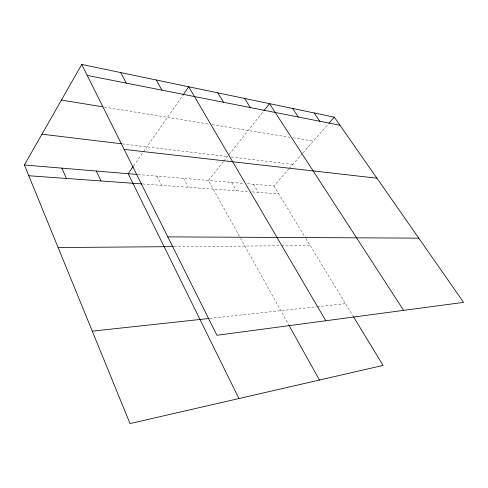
<?xml version="1.0" encoding="UTF-8"?>
<svg xmlns="http://www.w3.org/2000/svg" width="488" height="488" viewBox="0 0 488 488"><rect width="100%" height="100%" fill="white"/><g stroke="black" fill="none" stroke-linecap="round" stroke-linejoin="round"><path stroke-width="0.37" stroke-dasharray="2.44 1.83" d="M133.639 165.896L143.021 152.421M143.454 151.798L183.116 94.855M223.272 161.735L208.376 180.444L240.108 237.461M223.73 161.156L262.91 111.923M247.428 183.726L273.914 185.946L288.988 168.781M289.469 168.238L302.456 153.452M302.938 152.903L328.515 123.775M209.681 318.414L316.553 306.818M317.298 306.738L345.516 303.676M174.051 246.635L280.868 245.793M281.613 245.787L310.173 245.562M142.728 183.988L249.234 191.705M252.241 191.918L278.709 193.834M137.994 174.533L243.664 183.409M122.274 143.875L227.402 156.538M231.153 156.99L292.818 164.419M104.395 107.086L209.071 124.111M212.054 124.599L290.049 137.287M293.038 137.768L313.326 141.069M273.914 185.946L305.451 237.802M305.848 238.449L353.031 316.023M253.437 184.226L258.25 192.357M231.641 182.396L236.454 190.778M240.474 238.126L288.573 324.563M183.506 178.358L188.301 187.288M156.843 176.119L161.607 185.355"/><path stroke-width="0.73" d="M353.422 316.675L383.074 365.42L130.022 423.572L24.4 164.993L81.728 64.428L334.317 117.175L463.6 302.365L216.934 335.274L81.728 64.428M133.224 166.493L128.198 173.71L238.913 398.55M183.116 94.855L188.74 86.779L325.801 320.75M263.849 110.739L269.504 103.639L403.637 310.368M328.997 123.226L334.317 117.175M92.275 331.157L208.931 318.499M58.121 247.55L173.289 246.641M167.817 236.881L418.765 238.144M28.792 175.741L141.971 183.933M24.4 164.993L137.244 174.472M124.147 149.407L376.913 178.187M41.956 134.194L121.53 143.783M61.397 100.095L102.895 106.841M87.212 75.414L339.929 125.221M314.18 112.972L319.841 121.262M292.629 108.47L298.327 117.022M244.622 98.448L250.368 107.567M217.782 92.842L223.528 102.279M156.221 79.983L161.9 90.134M288.939 325.221L319.445 380.042M120.695 72.566L126.294 83.112M96.362 171.038L100.998 180.969M61.872 168.14L66.405 178.462"/></g></svg>
